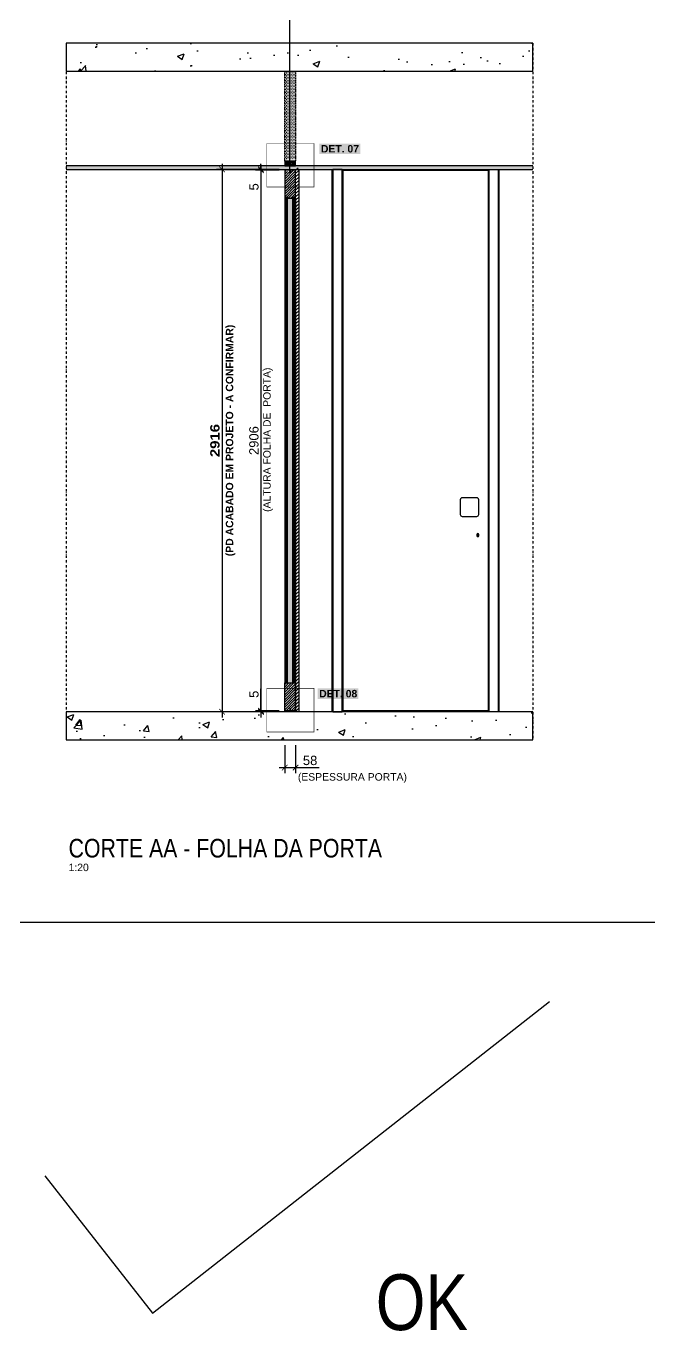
# Model space of a CAD drawing. Header units: millimetres. Extents: x -63251 to 507826, y 5339 to 217512.
# Drawn here: x 158444 to 161795, y 75780 to 82795 of the extents above; entities that cross this region are included whole.
import ezdxf
from ezdxf import colors
from ezdxf.entities.mleader import LeaderData, LeaderLine
from ezdxf.math import Vec2, Vec3

# ---------------------------------------------------------------- set-up
doc = ezdxf.new("R2010")
doc.units = ezdxf.units.MM
doc.header["$PDMODE"] = 3
doc.linetypes.add('TRAÇO 1-1', pattern=[9.525, 6.35, -3.175])
doc.linetypes.add('TRAÇO E PONTO 1-1', pattern=[25.4, 12.7, -6.35, 0, -6.35])
for name, color, linetype in [('_COMENTÁRIOS ARQ', 30, 'Continuous'), ('A-ANNO-DIMS', 7, 'Continuous'), ('COTAS', 9, 'Continuous'), ('DETALHE', 10, 'Continuous'), ('FERRAGEM', 3, 'Continuous'), ('GESSO', 1, 'Continuous'), ('HACHURA', 21, 'Continuous'), ('MARCENARIA', 4, 'Continuous'), ('MARCENARIA . M', 4, 'Continuous'), ('PAREDE', 94, 'Continuous'), ('PROJEÇÃO', 8, 'Continuous'), ('TEXTO', 105, 'Continuous'), ('TEXTO TRAÇO PONTO', 105, 'TRAÇO E PONTO 1-1')]:
    doc.layers.add(name, color=color, linetype=linetype)
doc.styles.add('1-1', font='arial.ttf', dxfattribs={"height": 0.2})
doc.styles.add('MEDIDA OFICIAL', font='ariblk.ttf')
doc.styles.add('PADRÃO', font='arial.ttf')
doc.styles.add('PADRÃO NEGRITO', font='arialbd.ttf')
doc.styles.add('TITULO', font='swissck.ttf')
doc.dimstyles.new('1-20', dxfattribs={"dimscale": 20, "dimtxt": 2.5, "dimasz": 1.5, "dimexe": 1.5, "dimexo": 1.5, "dimtad": 1, "dimtxsty": 'PADRÃO', "dimblk": 'ARCHTICK', "dimcen": 2.5, "dimdle": 1.5, "dimclrd": 9, "dimclre": 9, "dimclrt": 6, "dimadec": 0, "dimazin": 0, "dimtfac": 1, "dimtmove": 0, "dimatfit": 3, "dimfxl": 1.25, "dimlwd": -1, "dimlwe": -1, "dimarcsym": 0})
doc.dimstyles.new('Med. Ofic.1-20', dxfattribs={"dimscale": 20, "dimtxt": 2.5, "dimasz": 1.5, "dimexe": 1.5, "dimexo": 1.5, "dimtad": 1, "dimtxsty": 'MEDIDA OFICIAL', "dimblk": 'ARCHTICK', "dimcen": 2.5, "dimdle": 1.5, "dimclrd": 9, "dimclre": 9, "dimclrt": 10, "dimadec": 0, "dimazin": 0, "dimtfac": 1, "dimtmove": 0, "dimatfit": 3, "dimfxl": 1.25, "dimlwd": -1, "dimlwe": -1, "dimarcsym": 0})

# ---------------------------------------------------------------- blocks, each defined once
blk = doc.blocks.new('_ArchTick')
at = {"color": 0, "linetype": 'ByBlock', "const_width": 0.15}
blk.add_lwpolyline([(-0.5, -0.5), (0.5, 0.5)], dxfattribs=at)
blk = doc.blocks.new('*D175')
at = {"layer": 'Defpoints', "color": 0, "transparency": 16777216}
for p in [(159708.2, 79113.4), (159836, 79113.4), (159836, 79108.4)]:
    blk.add_point(p, dxfattribs=at)
at = {"layer": 'MARCENARIA . M', "color": 9, "transparency": 16777216}
for p, q in [((159708.2, 79113.4), (159708.2, 79231.6)), ((159806, 79113.4), (159678.2, 79113.4)), ((159806, 79108.4), (159678.2, 79108.4)), ((159708.2, 79108.4), (159708.2, 79113.4)), ((159708.2, 79108.4), (159708.2, 79078.4))]:
    blk.add_line(p, q, dxfattribs=at)
at = {"layer": 'MARCENARIA . M', "color": 9, "transparency": 16777216, "xscale": 30, "yscale": 30, "zscale": 30}
for p, rotation in [((159708.2, 79113.4), 270), ((159708.2, 79108.4), 90)]:
    blk.add_blockref('_ArchTick', p, dxfattribs=dict(at, rotation=rotation))
at = {"layer": 'MARCENARIA . M', "color": 6, "transparency": 16777216, "insert": (159670.3, 79202.5), "char_height": 50, "attachment_point": 5, "rotation": 90, "style": 'PADRÃO'}
blk.add_mtext('5', dxfattribs=at)
blk = doc.blocks.new('*D176')
at = {"layer": 'Defpoints', "color": 0, "transparency": 16777216}
for p in [(159708.2, 82019.4), (159836, 82024.4), (159836, 82019.4)]:
    blk.add_point(p, dxfattribs=at)
at = {"layer": 'MARCENARIA . M', "color": 9, "transparency": 16777216}
for p, q in [((159806, 82024.4), (159678.2, 82024.4)), ((159806, 82019.4), (159678.2, 82019.4)), ((159708.2, 82024.4), (159708.2, 82054.4)), ((159708.2, 82024.4), (159708.2, 82019.4)), ((159708.2, 82019.4), (159708.2, 81901.3))]:
    blk.add_line(p, q, dxfattribs=at)
at = {"layer": 'MARCENARIA . M', "color": 9, "transparency": 16777216, "xscale": 30, "yscale": 30, "zscale": 30}
for p, rotation in [((159708.2, 82024.4), 270), ((159708.2, 82019.4), 90)]:
    blk.add_blockref('_ArchTick', p, dxfattribs=dict(at, rotation=rotation))
at = {"layer": 'MARCENARIA . M', "color": 6, "transparency": 16777216, "insert": (159670.3, 81930.4), "char_height": 50, "attachment_point": 5, "rotation": 90, "style": 'PADRÃO'}
blk.add_mtext('5', dxfattribs=at)
blk = doc.blocks.new('*D177')
at = {"layer": 'Defpoints', "color": 0, "transparency": 16777216}
for p in [(159836, 82019.4), (159708.2, 79113.4), (159836, 79113.4)]:
    blk.add_point(p, dxfattribs=at)
at = {"layer": 'MARCENARIA . M', "color": 9, "transparency": 16777216}
for p, q in [((159806, 82019.4), (159678.2, 82019.4)), ((159708.2, 82049.4), (159708.2, 79083.4)), ((159806, 79113.4), (159678.2, 79113.4))]:
    blk.add_line(p, q, dxfattribs=at)
at = {"layer": 'MARCENARIA . M', "color": 9, "transparency": 16777216, "xscale": 30, "yscale": 30, "zscale": 30}
for p, rotation in [((159708.2, 82019.4), 90), ((159708.2, 79113.4), 270)]:
    blk.add_blockref('_ArchTick', p, dxfattribs=dict(at, rotation=rotation))
at = {"layer": 'MARCENARIA . M', "color": 6, "transparency": 16777216, "insert": (159670.2, 80566.4), "char_height": 50, "attachment_point": 5, "rotation": 90, "style": 'PADRÃO'}
blk.add_mtext('2906', dxfattribs=at)
blk = doc.blocks.new('*D178')
at = {"layer": 'COTAS', "color": 9, "ltscale": 0.4, "transparency": 16777216}
for p, q in [((159766, 82024.4), (159468.7, 82024.4)), ((159766, 79108.4), (159468.7, 79108.4))]:
    blk.add_line(p, q, dxfattribs=at)
at = {"layer": 'COTAS', "color": 9, "linetype": 'Continuous', "ltscale": 0.4, "transparency": 16777216}
blk.add_line((159498.7, 82054.4), (159498.7, 79078.4), dxfattribs=at)
at = {"layer": 'Defpoints', "color": 0, "ltscale": 0.4, "transparency": 16777216}
for p in [(159796, 82024.4), (159498.7, 79108.4), (159796, 79108.4)]:
    blk.add_point(p, dxfattribs=at)
at = {"layer": 'COTAS', "color": 9, "ltscale": 0.4, "transparency": 16777216, "xscale": 30, "yscale": 30, "zscale": 30}
for p, rotation in [((159498.7, 82024.4), 90), ((159498.7, 79108.4), 270)]:
    blk.add_blockref('_ArchTick', p, dxfattribs=dict(at, rotation=rotation))
at = {"layer": 'COTAS', "color": 10, "ltscale": 0.4, "transparency": 16777216, "insert": (159460.4, 80566.4), "char_height": 50, "attachment_point": 5, "rotation": 90, "style": 'MEDIDA OFICIAL'}
blk.add_mtext('2916', dxfattribs=at)
blk = doc.blocks.new('*D179')
at = {"layer": 'A-ANNO-DIMS', "color": 9, "transparency": 16777216}
for p, q in [((159836, 78928.5), (159836, 78778.4)), ((159894, 78928.5), (159894, 78778.4)), ((159806, 78808.4), (159894, 78808.4)), ((159894, 78808.4), (160020.7, 78808.4))]:
    blk.add_line(p, q, dxfattribs=at)
at = {"layer": 'Defpoints', "color": 0, "transparency": 16777216}
for p in [(159836, 78958.5), (159894, 78958.5), (159894, 78808.4)]:
    blk.add_point(p, dxfattribs=at)
at = {"layer": 'A-ANNO-DIMS', "color": 9, "transparency": 16777216, "xscale": 30, "yscale": 30, "zscale": 30, "rotation": 180}
blk.add_blockref('_ArchTick', (159836, 78808.4), dxfattribs=at)
at = {"layer": 'A-ANNO-DIMS', "color": 9, "transparency": 16777216, "xscale": 30, "yscale": 30, "zscale": 30}
blk.add_blockref('_ArchTick', (159894, 78808.4), dxfattribs=at)
at = {"layer": 'A-ANNO-DIMS', "color": 6, "transparency": 16777216, "insert": (159972.4, 78846.5), "char_height": 50, "attachment_point": 5, "style": 'PADRÃO'}
blk.add_mtext('58', dxfattribs=at)

msp = doc.modelspace()

# ---------------------------------------------------------------- hatches: boundary and pattern name
at = {"layer": 'GESSO'}
h = msp.add_hatch(dxfattribs=at)
h.set_pattern_fill('ANSI31', color=256, scale=4, angle=-180)
h.set_pattern_definition([(225, (608842.526, 108033.96), (8.98025612, -8.98025612), [])])
h.paths.add_polyline_path([(159894.017, 79108.434), (159911.017, 79108.434), (159911.017, 82033.434), (159894.017, 82033.434)])
at = {"layer": 'HACHURA'}
h = msp.add_hatch(dxfattribs=at)
h.set_pattern_fill('AR-CONC', color=21, scale=2)
h.set_pattern_definition([(50, (11264.94, 22877.84), (364.36934, -31.87817), [38.1, -419.1]), (355, (11264.94, 22877.84), (-70.4868, 382.1137), [30.48, -335.2812]), (100.45144, (11295.3, 22875.2), (293.8825, 350.2355), [32.38, -356.1805]), (46.1842, (11264.94, 22979.44), (542.1581, -84.0847), [57.15, -628.65]), (96.63556, (11310.1, 22972.44), (474.8083, 494.8522), [48.57, -534.2712]), (351.18415, (11264.94, 22979.44), (474.8083, 494.8522), [45.72, -502.9195]), (21, (11315.74, 22954.04), (303.2288, -204.5304), [38.1, -419.1]), (326, (11315.74, 22954.04), (123.6041, 368.3759), [30.48, -335.28]), (71.45144, (11341, 22937), (426.83284, 163.8455), [32.38, -356.1799]), (37.5, (11264.94, 22877.84), (6.17721, 169.11008), [0, -331.216, 0, -340.36, 0, -336.55]), (7.5, (11264.94, 22877.84), (133.63933, 200.36115), [0, -194.056, 0, -323.596, 0, -128.27]), (327.5, (11151.65, 22877.84), (271.18119, -11.45749), [0, -127, 0, -396.24, 0, -525.78]), (317.5, (11100.85, 22877.84), (296.25836, 50.85298), [0, -165.1, 0, -263.144, 0, -373.38])])
h.paths.add_polyline_path([(161170.017, 82552.434), (161170.017, 82702.434), (158660.016, 82702.434), (158660.016, 82552.434)])
h = msp.add_hatch(dxfattribs=at)
h.set_pattern_fill('AR-CONC', color=21, scale=2)
h.set_pattern_definition([(50, (8054.94, 19283.84), (364.36934, -31.87817), [38.1, -419.1]), (355, (8054.94, 19283.84), (-70.48684, 382.1137), [30.48, -335.2812]), (100.45144, (8085.3, 19281.2), (293.8825, 350.2355), [32.38, -356.1805]), (46.1842, (8054.94, 19385.44), (542.1581, -84.0847), [57.15, -628.65]), (96.63556, (8100.1, 19378.44), (474.8083, 494.8522), [48.57, -534.2712]), (351.18415, (8054.94, 19385.44), (474.8083, 494.8522), [45.72, -502.9195]), (21, (8105.74, 19360.04), (303.2288, -204.5304), [38.1, -419.1]), (326, (8105.74, 19360.04), (123.60406, 368.3759), [30.48, -335.28]), (71.45144, (8131, 19343), (426.83284, 163.8455), [32.38, -356.1799]), (37.5, (8054.94, 19283.84), (6.17721, 169.11008), [0, -331.216, 0, -340.36, 0, -336.55]), (7.5, (8054.94, 19283.84), (133.63933, 200.36115), [0, -194.056, 0, -323.596, 0, -128.27]), (327.5, (7941.65, 19283.84), (271.18119, -11.45749), [0, -127, 0, -396.24, 0, -525.78]), (317.5, (7890.85, 19283.84), (296.25836, 50.85298), [0, -165.1, 0, -263.144, 0, -373.38])])
h.paths.add_polyline_path([(161170.017, 78958.434), (161170.017, 79108.434), (158660.016, 79108.434), (158660.016, 78958.434)])
at = {"layer": 'MARCENARIA . M'}
h = msp.add_hatch(dxfattribs=at)
h.set_pattern_fill('GOST_WOOD', color=8, scale=1.5)
h.set_pattern_definition([(90, (99196.805, -10187.511), (9, -6e-16), [15, -3]), (90, (99199.805, -10190.511), (9, -6e-16), [9, -2.25, 4.5, -2.25]), (90, (99202.805, -10195.011), (9, -6e-16), [15, -3])])
h.paths.add_polyline_path([(159879.017, 81878.431), (159851.017, 81878.431), (159851.017, 79263.438), (159879.017, 79263.438)])
at = {"layer": 'PROJEÇÃO', "linetype": 'TRAÇO 1-1'}
h = msp.add_hatch(dxfattribs=at)
h.set_pattern_fill('ANSI31', color=8, angle=90)
h.set_pattern_definition([(135, (99196.8054, -10187.5108), (-2.24506403, -2.24506403), [])])
h.paths.add_polyline_path([(159851.017, 81878.431), (159836.017, 81878.431), (159836.017, 79263.438), (159851.017, 79263.438)])
h = msp.add_hatch(dxfattribs=at)
h.set_pattern_fill('ANSI31', color=8, angle=90)
h.set_pattern_definition([(135, (99204.8054, -10187.5108), (-2.24506403, -2.24506403), [])])
h.paths.add_polyline_path([(159894.017, 81878.431), (159879.017, 81878.431), (159879.017, 79263.438), (159894.017, 79263.438)])
h = msp.add_hatch(dxfattribs=at)
h.set_pattern_fill('ANSI31', color=8, scale=3)
h.set_pattern_definition([(45, (-9628.638, -20366.518), (-6.7351921, 6.7351921), [])])
h.paths.add_polyline_path([(159894.017, 79263.438), (159836.017, 79263.438), (159836.017, 79113.434), (159863.018, 79113.434), (159863.017, 79124.438), (159867.017, 79124.439), (159867.018, 79113.433), (159894.017, 79113.434)])

# ---------------------------------------------------------------- linework, layer by layer
at = {"layer": '_COMENTÁRIOS ARQ'}
msp.add_lwpolyline([(158545.298, 76613.188), (159124.884, 75875.167), (161259.615, 77551.621)], dxfattribs=at)
at = {"layer": 'DETALHE', "linetype": 'TRAÇO 1-1', "ltscale": 0.4, "const_width": 3}
msp.add_lwpolyline([(159993.375, 79233.968), (159739.667, 79233.968), (159739.667, 79000.225), (159993.375, 79000.225)], close=True, dxfattribs=at)
at = {"layer": 'GESSO'}
msp.add_lwpolyline([(159911.017, 79108.434), (159894.017, 79108.434), (159894.017, 82024.434), (159911.017, 82024.434)], close=True, dxfattribs=at)
at = {"layer": 'MARCENARIA', "color": 8}
for p, q in [((160869.05, 80058.434), (160880.986, 80058.434)), ((160875.018, 80049.025), (160875.018, 80067.844))]:
    msp.add_line(p, q, dxfattribs=at)
for points in [[(160145.018, 82024.434), (160095.018, 82024.434), (160095.018, 79108.434), (160145.018, 79108.434)], [(160930.018, 79113.434), (160150.018, 79113.434), (160150.018, 82019.434), (160930.018, 82019.434)], [(160935.017, 82024.434), (160985.017, 82024.434), (160985.017, 79108.434), (160935.017, 79108.434)]]:
    msp.add_lwpolyline(points, close=True, dxfattribs=at)
at = {"layer": 'MARCENARIA', "elevation": 0}
msp.add_lwpolyline([(159851.017, 81869.431), (159836.017, 81869.431), (159836.017, 79263.438), (159851.017, 79263.438)], close=True, dxfattribs=at)
for points in [[(159836.017, 81869.431), (159886.017, 81869.431)], [(159851.017, 79263.438), (159851.017, 81869.431)], [(159879.017, 79263.438), (159879.017, 81869.431)], [(159836.017, 79263.438), (159886.017, 79263.438)]]:
    msp.add_lwpolyline(points, dxfattribs=at)
at = {"layer": 'MARCENARIA'}
for points in [[(159879.017, 81869.431), (159894.017, 81869.431), (159894.017, 79263.438), (159879.017, 79263.438)], [(159836.017, 79263.438), (159894.017, 79263.438), (159894.017, 79113.434), (159867.018, 79113.433), (159867.017, 79124.439), (159863.017, 79124.438), (159863.018, 79113.434), (159836.017, 79113.434)]]:
    msp.add_lwpolyline(points, close=True, dxfattribs=at)
at = {"layer": 'MARCENARIA', "color": 8}
for points in [[(160790.018, 80158.434), (160870.018, 80158.434, 0.41421356), (160880.018, 80168.434), (160880.018, 80248.434, 0.41421356), (160870.018, 80258.434), (160790.018, 80258.434, 0.41421356), (160780.018, 80248.434), (160780.018, 80168.434, 0.41421356)], [(160875.018, 80049.934), (160875.018, 80049.934, 0.41421356), (160880.018, 80054.934), (160880.018, 80061.934, 0.41421356), (160875.018, 80066.934), (160875.018, 80066.934, 0.41421356), (160870.018, 80061.934), (160870.018, 80054.934, 0.41421356)]]:
    msp.add_lwpolyline(points, format="xyb", close=True, dxfattribs=at)
at = {"layer": 'MARCENARIA . M', "color": 3}
msp.add_lwpolyline([(171242.527, 96213.297), (171242.527, 77975.185), (157413.186, 77975.185), (157413.186, 96213.297)], close=True, dxfattribs=at)
at = {"layer": 'PAREDE'}
for p, q in [((159911.017, 82024.434), (159911.017, 79108.434)), ((160090.018, 82024.434), (160090.018, 79108.434)), ((160990.017, 79108.434), (160990.017, 82024.434))]:
    msp.add_line(p, q, dxfattribs=at)
for points in [[(161170.017, 82702.434), (158660.016, 82702.434), (158660.016, 82552.434), (161170.017, 82552.434)], [(161170.017, 79108.434), (158660.016, 79108.434), (158660.016, 78958.434), (161170.017, 78958.434)]]:
    msp.add_lwpolyline(points, close=True, dxfattribs=at)
at = {"layer": 'TEXTO TRAÇO PONTO'}
for p, q in [((158660.016, 82702.434), (158660.016, 78966.818, 0)), ((161170.017, 82702.434), (161170.017, 78966.818, 0))]:
    msp.add_line(p, q, dxfattribs=at)

# ---------------------------------------------------------------- texts
at = {"layer": '_COMENTÁRIOS ARQ', "insert": (160325.556, 76084.198), "char_height": 300, "attachment_point": 1, "style": 'TITULO'}
msp.add_mtext_dynamic_manual_height_columns('OK', width=3717.75468, gutter_width=25, heights=[0], dxfattribs=at)
at = {"layer": 'COTAS', "color": 10, "insert": (159570.922, 80566.921), "char_height": 40, "width": 1350, "attachment_point": 8, "rotation": 90, "style": 'PADRÃO NEGRITO'}
msp.add_mtext('(PD ACABADO EM PROJETO - A CONFIRMAR)', dxfattribs=at)
at = {"layer": 'COTAS', "color": 6, "insert": (159772.17, 80570.934), "char_height": 40, "width": 1350, "attachment_point": 8, "rotation": 90, "style": 'PADRÃO'}
msp.add_mtext('(ALTURA FOLHA DE  PORTA)', dxfattribs=at)
at = {"layer": 'COTAS', "color": 6, "insert": (160200.063, 78778.484), "char_height": 40, "width": 1360, "attachment_point": 2, "style": 'PADRÃO'}
msp.add_mtext('(ESPESSURA PORTA)', dxfattribs=at)
at = {"layer": 'DETALHE', "color": 105, "char_height": 40, "width": 203.41444, "attachment_point": 1, "style": 'PADRÃO', "bg_fill": 1, "box_fill_scale": 1.2, "bg_fill_color": 50, "bg_fill_transparency": 0}
for s, insert in [('{\\fArial|b1|i0|c0|p34;DET. 07}', (160030.522, 82155.086, 0)), ('{\\fArial|b1|i0|c0|p34;DET. 08}', (160021.142, 79225.892, 0))]:
    msp.add_mtext(s, dxfattribs=dict(at, insert=insert))
at = {"layer": 'TEXTO', "color": 1, "insert": (158672.903, 78323.596), "char_height": 100, "width": 3189.64159, "attachment_point": 7, "style": 'TITULO'}
msp.add_mtext('\\pxt4;CORTE AA - FOLHA DA PORTA', dxfattribs=at)
at = {"layer": 'TEXTO', "insert": (158672.903, 78291.596), "char_height": 40, "width": 480, "attachment_point": 1, "style": 'PADRÃO'}
msp.add_mtext('1:20', dxfattribs=at)

# ---------------------------------------------------------------- dimensions: what is measured, and where the dimension line sits
at = {"layer": 'A-ANNO-DIMS'}
dim = msp.add_linear_dim(base=(159894.017, 78808.435), p1=(159836.017, 78958.46), p2=(159894.017, 78958.484), dimstyle='1-20', override={"dimdec": 0}, dxfattribs=at)
dim.commit()
dim.dimension.update_dxf_attribs({"geometry": '*D179', "text_midpoint": (159972.379, 78846.463)})
at = {"layer": 'MARCENARIA . M', "color": 2}
dim = msp.add_linear_dim(base=(159708.222, 79113.434), p1=(159836.017, 79108.434), p2=(159836.017, 79113.434), angle=90, dimstyle='1-20', dxfattribs=at)
dim.commit()
dim.dimension.update_dxf_attribs({"geometry": '*D175', "text_midpoint": (159708.222, 79202.51), "dimtype": 160})

# ---------------------------------------------------------------- next in the draw order: leaders
at = {"layer": 'COTAS'}
ml = msp.add_multileader_mtext('Standard', dxfattribs=at)
ml.set_content('{\\fArial|b1|i0|c0|p34;\\C10;ATENÇÃO PARKET!\\P}PORTA RIPADA EM {\\fArial|b1|i0|c0|p34;CABREUVA BRANCA PREMIUM 18*5+5*900 À 2200mm}', color=105, style='1-1')
ml.set_leader_properties(color=256, linetype='ByLayer', lineweight=-1)
ml.build(insert=Vec2(0, 0))
ml.multileader.update_dxf_attribs({"text_left_attachment_type": 2, "text_right_attachment_type": 2, "dogleg_length": 0.36, "arrow_head_size": 15, "scale": 200})
ctx = ml.context
ctx.base_point, ctx.scale, ctx.char_height, ctx.arrow_head_size, ctx.landing_gap_size, ctx.plane_origin = Vec3(158855.411, 83013.21, 0), 200, 40, 15, 10, Vec3(159560.983, 82630.38, 0)
ctx.left_attachment, ctx.right_attachment, ctx.text_align_type = 2, 2, 2
notes = []
notes.append((ctx, [(0, (1, 1, 0), (159862.782, 83013.21, 0), (-1, 0), 144.288, [(0, [(159862.782, 81992.495, 0)], 0, [])])]))
ctx.mtext.insert, ctx.mtext.rotation, ctx.mtext.width, ctx.mtext.alignment, ctx.mtext.flow_direction = Vec3(159708.494, 83144.056, 0), 6.28318531, 858.66662, 3, 5
ctx.mtext.has_bg_fill, ctx.mtext.bg_color, ctx.mtext.bg_scale_factor, ctx.mtext.bg_transparency, ctx.mtext.use_window_bg_color = 1, -1023410095, 1.25, 0, 0
for ctx, leaders in notes:
    for number, flags, end, landing, length, lines in leaders:
        leader = LeaderData()
        leader.index, (leader.has_last_leader_line, leader.has_dogleg_vector, leader.attachment_direction) = number, flags
        leader.last_leader_point, leader.dogleg_vector, leader.dogleg_length = Vec3(end), Vec3(landing), length
        for number, points, colour, breaks in lines:
            line = LeaderLine()
            line.index, line.vertices, line.color, line.breaks = number, Vec3.list(points), colors.encode_raw_color(colour), breaks
            leader.lines.append(line)
        ctx.leaders.append(leader)

# ---------------------------------------------------------------- next in the draw order: hatches: boundary and pattern name
at = {"layer": 'HACHURA', "true_color": 0xba9673}
h = msp.add_hatch(color=33, dxfattribs=at)
h.dxf.hatch_style = 1
h.paths.add_polyline_path([(161170.017, 82024.434), (161170.017, 82043.434), (158660.016, 82043.434), (158660.016, 82024.434)])
at = {"layer": 'HACHURA', "ltscale": 0.3}
h = msp.add_hatch(dxfattribs=at)
h.set_pattern_fill('LEGNO1', color=8, scale=60, angle=180, pattern_type=2)
h.set_pattern_definition([(180, (19173.67, 73462.07), (-7e-15, -60), [12, -18, 6, -24]), (180, (19131.67, 73460.57), (-7e-15, -60), [12, -48]), (180, (19137.67, 73457.57), (-7e-15, -60), [6, -54]), (180, (19170.67, 73456.07), (-7e-15, -60), [3, -42, 3, -12]), (180, (19149.67, 73453.07), (-7e-15, -60), [12, -18, 3, -27]), (180, (19164.67, 73451.57), (-7e-15, -60), [9, -51]), (180, (19149.67, 73450.07), (-7e-15, -60), [18, -42]), (180, (19167.67, 73448.57), (-7e-15, -60), [12, -48]), (180, (19143.67, 73447.07), (-7e-15, -60), [30, -30]), (180, (19161.67, 73444.07), (-7e-15, -60), [6, -18, 12, -24]), (180, (19119.67, 73442.57), (-7e-15, -60), [12, -48]), (180, (19131.67, 73441.07), (-7e-15, -60), [6, -54]), (180, (19143.67, 73439.57), (-7e-15, -60), [6, -54]), (180, (19173.67, 73438.07), (-7e-15, -60), [12, -48]), (180, (19143.67, 73436.57), (-7e-15, -60), [12, -48]), (180, (19143.67, 73433.57), (-7e-15, -60), [12, -12, 12, -24]), (180, (19155.67, 73430.57), (-7e-15, -60), [6, -30, 12, -12]), (180, (19143.67, 73429.07), (-7e-15, -60), [18, -42]), (180, (19143.67, 73426.07), (-7e-15, -60), [12, -48]), (180, (19167.67, 73424.57), (-7e-15, -60), [18, -24, 6, -12]), (180, (19167.67, 73421.57), (-7e-15, -60), [30, -30]), (180, (19131.67, 73420.07), (-7e-15, -60), [6, -54]), (180, (19149.67, 73418.57), (-7e-15, -60), [12, -48]), (180, (19161.67, 73417.07), (-7e-15, -60), [6, -24, 6, -24]), (180, (19167.67, 73415.57), (-7e-15, -60), [6, -18, 12, -24]), (180, (19155.67, 73414.07), (-7e-15, -60), [6, -30, 6, -18]), (180, (19143.67, 73412.57), (-7e-15, -60), [18, -42]), (180, (19167.67, 73409.57), (-7e-15, -60), [12, -48]), (180, (19137.67, 73408.07), (-7e-15, -60), [6, -54]), (180, (19125.67, 73406.57), (-7e-15, -60), [6, -54]), (194.036243, (19131.668, 73457.57), (-60, 2e-09), [6.18, -241.206332]), (194.036243, (19125.668, 73444.07), (-60, 2e-09), [6.18, -241.206332]), (194.036243, (19131.668, 73408.07), (-60, 2e-09), [6.18, -241.206332]), (194.036243, (19149.668, 73430.57), (-60, 2e-09), [6.18, -241.206332]), (194.036243, (19137.668, 73421.57), (-60, 2e-09), [6.18, -241.206332]), (194.036243, (19131.668, 73426.07), (-60, 2e-09), [6.18, -241.206332]), (194.036243, (19161.668, 73415.57), (-60, 2e-09), [6.18, -241.206332]), (194.036243, (19137.668, 73418.57), (-60, 2e-09), [6.18, -241.206332]), (194.036243, (19125.668, 73441.07), (-60, 2e-09), [12.36, -235.026332]), (194.036243, (19131.668, 73436.57), (-60, 2e-09), [12.36, -235.026332]), (194.036243, (19131.668, 73433.57), (-60, 2e-09), [12.36, -235.026332]), (345.963757, (19149.668, 73453.07), (60, 2e-09), [6.18, -12.36, 6.18, -222.666332]), (345.963757, (19161.668, 73444.07), (60, 2e-09), [6.18, -241.206332]), (345.963757, (19161.668, 73417.07), (60, 2e-09), [12.36, -235.026332]), (14.036243, (19131.668, 73460.57), (60, -2e-09), [6.18, -241.206332]), (165.963757, (19119.668, 73460.57), (-60, -2e-09), [6.18, -241.206332]), (165.963757, (19137.668, 73439.57), (-60, -2e-09), [6.18, -241.206332]), (165.963757, (19125.668, 73429.07), (-60, -2e-09), [6.18, -241.206332]), (165.963757, (19149.668, 73424.57), (-60, -2e-09), [6.18, -241.206332]), (165.963757, (19155.668, 73417.07), (-60, -2e-09), [6.18, -241.206332]), (165.963757, (19149.668, 73414.07), (-60, -2e-09), [6.18, -241.206332]), (165.963757, (19149.668, 73424.57), (-60, -2e-09), [6.18, -241.206332]), (165.963757, (19131.668, 73415.57), (-60, -2e-09), [24.72, -222.666332]), (165.963757, (19167.668, 73456.07), (-60, -2e-09), [24.72, -222.666332]), (165.963757, (19161.668, 73451.57), (-60, -2e-09), [24.72, -222.666332]), (165.963757, (19155.668, 73448.57), (-60, -2e-09), [6.18, -12.36, 12.36, -216.486332]), (165.963757, (19155.668, 73444.07), (-60, -2e-09), [12.36, -12.36, 12.36, -210.306332]), (165.963757, (19161.668, 73438.07), (-60, -2e-09), [24.72, -222.666332]), (165.963757, (19167.668, 73433.57), (-60, -2e-09), [24.72, -222.666332]), (165.963757, (19167.668, 73430.57), (-60, -2e-09), [24.72, -222.666332]), (165.963757, (19125.668, 73412.57), (-60, -2e-09), [6.18, -241.206332]), (165.963768, (19119.668, 73406.57), (-60, -1.15e-05), [12.36, -235.026332]), (165.963768, (19155.668, 73409.57), (-60, -1.15e-05), [12.36, -235.026332]), (165.963758, (19161.668, 73462.07), (-60, -1e-06), [24.72, -222.666332]), (165.963758, (19125.668, 73420.07), (-60, -1e-06), [18.54, -228.846332]), (165.963758, (19119.668, 73424.57), (-60, -1e-06), [37.08, -210.306332])])
h.paths.add_polyline_path([(159894.017, 82068.434), (159836.017, 82068.434), (159836.017, 82043.434), (159894.017, 82043.434)])
at = {"layer": 'MARCENARIA . M'}
h = msp.add_hatch(dxfattribs=at)
h.set_pattern_fill('DOTS', color=8, scale=5)
h.set_pattern_definition([(0, (42469.823, 52197.438), (3.96875, 7.9375), [0, -7.9375])])
h.paths.add_polyline_path([(159894.017, 82552.434), (159836.017, 82552.434), (159836.017, 82077.434), (159894.017, 82077.434)])
at = {"layer": 'PROJEÇÃO', "linetype": 'TRAÇO 1-1'}
h = msp.add_hatch(dxfattribs=at)
h.set_pattern_fill('ANSI31', color=8, scale=3)
h.set_pattern_definition([(45, (-9628.638, -17945.491), (-6.7351921, 6.7351921), [])])
h.paths.add_polyline_path([(159836.017, 81869.431), (159894.017, 81869.431), (159894.017, 82019.434), (159867.018, 82019.436), (159867.017, 82008.43), (159863.017, 82008.431), (159836.017, 82019.434)])

# ---------------------------------------------------------------- next in the draw order: linework, layer by layer
at = {"layer": 'DETALHE', "linetype": 'TRAÇO 1-1', "ltscale": 0.4, "const_width": 3}
msp.add_lwpolyline([(159993.375, 82163.162), (159739.667, 82163.162), (159739.667, 81929.419), (159993.375, 81929.419)], close=True, dxfattribs=at)
at = {"layer": 'FERRAGEM', "elevation": 0}
msp.add_lwpolyline([(159836.017, 82043.434), (159894.017, 82043.434), (159894.017, 82068.434), (159836.017, 82068.434)], close=True, dxfattribs=at)
at = {"layer": 'GESSO', "color": 1, "elevation": 0}
for points in [[(161170.017, 82043.434), (158660.016, 82043.434)], [(158660.016, 82024.434), (161170.017, 82024.434)]]:
    msp.add_lwpolyline(points, dxfattribs=at)
at = {"layer": 'MARCENARIA'}
msp.add_lwpolyline([(159836.017, 81869.431), (159894.017, 81869.431), (159894.017, 82019.434), (159867.018, 82019.436), (159867.017, 82008.43), (159863.017, 82008.431), (159863.018, 82019.435), (159836.017, 82019.434)], close=True, dxfattribs=at)
at = {"layer": 'PROJEÇÃO', "color": 8, "linetype": 'TRAÇO 1-1', "elevation": 0}
msp.add_lwpolyline([(159894.017, 82552.434), (159894.017, 82068.434), (159836.017, 82068.434), (159836.017, 82552.434)], dxfattribs=at)

# ---------------------------------------------------------------- next in the draw order: dimensions: what is measured, and where the dimension line sits
at = {"layer": 'COTAS', "color": 7, "ltscale": 0.4, "true_color": 0xededed}
dim = msp.add_linear_dim(base=(159498.703, 79108.434), p1=(159796.017, 82024.434), p2=(159796.017, 79108.434), angle=90, dimstyle='Med. Ofic.1-20', dxfattribs=at)
dim.commit()
dim.dimension.update_dxf_attribs({"geometry": '*D178', "text_midpoint": (159460.351, 80566.434)})
at = {"layer": 'MARCENARIA . M', "color": 2}
dim = msp.add_linear_dim(base=(159708.222, 79113.434), p1=(159836.017, 82019.434), p2=(159836.017, 79113.434), angle=90, dimstyle='1-20', dxfattribs=at)
dim.commit()
dim.dimension.update_dxf_attribs({"geometry": '*D177', "text_midpoint": (159670.194, 80566.434)})
dim = msp.add_linear_dim(base=(159708.222, 82019.434), p1=(159836.017, 82024.434), p2=(159836.017, 82019.434), angle=90, dimstyle='1-20', dxfattribs=at)
dim.commit()
dim.dimension.update_dxf_attribs({"geometry": '*D176', "text_midpoint": (159708.222, 81930.359), "dimtype": 160})

doc.saveas('drawing.dxf')
